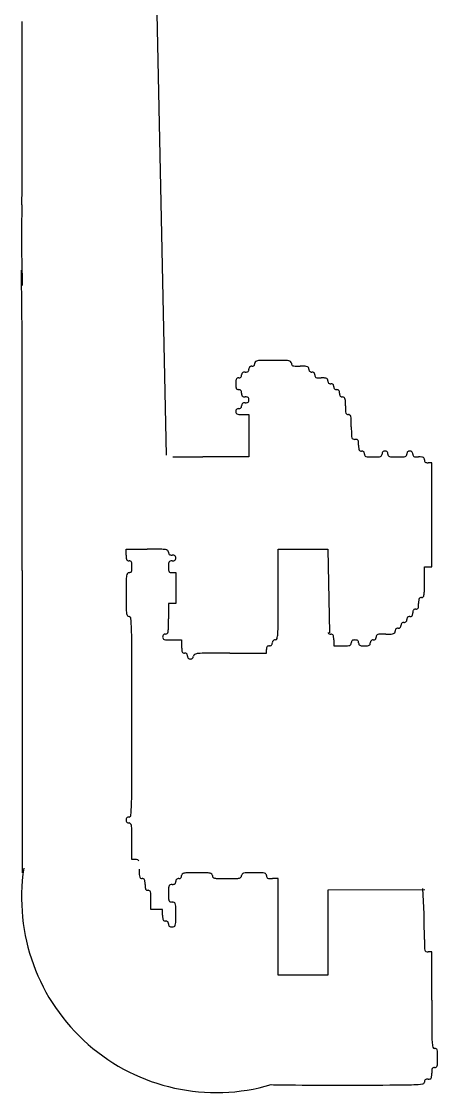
# Model space of a CAD drawing. Extents: x 106 to 210, y 68 to 313.
# Drawn here: x 106.7 to 130.8, y 68.3 to 130.2 of the extents above; entities that cross this region are included whole.
import ezdxf

# ---------------------------------------------------------------- set-up
doc = ezdxf.new("R2010")
doc.units = 0
doc.header["$MEASUREMENT"] = 0

msp = doc.modelspace()

# ---------------------------------------------------------------- linework, layer by layer
for p, q in [((115.114, 105.182), (113.533, 179.606)), ((119.497, 107.527), (119.878, 107.527)), ((119.878, 107.527), (119.878, 106.3)), ((119.878, 106.3), (119.878, 105.073)), ((119.878, 105.073), (117.213, 105.073)), ((130.453, 104.735), (130.242, 104.735)), ((130.453, 101.731), (130.453, 104.735)), ((130.453, 98.728), (130.453, 101.731)), ((112.772, 99.405), (112.772, 99.743)), ((112.772, 99.743), (113.999, 99.743)), ((121.57, 97.121), (121.57, 99.743)), ((121.57, 99.743), (123.008, 99.743)), ((123.008, 99.743), (124.447, 99.743)), ((124.447, 99.743), (124.546, 94.913)), ((106.765, 98.517), (106.765, 81.047)), ((130.03, 97.84), (130.03, 98.728)), ((130.03, 98.728), (130.242, 98.728)), ((130.242, 98.728), (130.453, 98.728)), ((115.437, 98.39), (115.648, 98.39)), ((115.648, 98.39), (115.648, 97.501)), ((115.648, 97.501), (115.648, 96.613)), ((115.437, 96.613), (115.225, 96.613)), ((115.225, 96.613), (115.225, 95.725)), ((115.648, 96.613), (115.437, 96.613)), ((115.437, 94.498), (115.987, 94.498)), ((115.987, 94.498), (115.987, 94.117)), ((124.785, 94.498), (124.785, 94.16)), ((124.785, 94.16), (125.293, 94.16)), ((118.778, 93.737), (120.893, 93.737)), ((120.893, 93.737), (120.893, 93.948)), ((113.11, 81.808), (113.11, 82.866)), ((113.322, 81.808), (113.11, 81.808)), ((121.57, 80.708), (121.232, 80.708)), ((121.57, 77.917), (121.57, 80.708)), ((130.058, 80.067), (124.447, 80.032)), ((124.447, 80.032), (124.447, 77.578)), ((114.21, 78.932), (114.21, 79.482)), ((114.548, 78.932), (114.21, 78.932)), ((114.887, 78.932), (114.548, 78.932)), ((114.887, 78.593), (114.887, 78.932)), ((121.57, 75.125), (121.57, 77.917)), ((124.447, 77.578), (124.447, 75.125)), ((130.453, 76.478), (130.242, 76.478)), ((130.453, 73.687), (130.453, 76.478)), ((123.008, 75.125), (121.57, 75.125)), ((124.447, 75.125), (123.008, 75.125))]:
    msp.add_line(p, q)
for centre, radius, start, end in [((-11280.449, 130.239), 11387.214, 359.9594488, 0.0000142), ((-85.208, 122.315), 191.971, 359.20153, 359.95943), ((192.523, 117.804), 85.799, 178.77342, 181.88716), ((-212.426, 110.69), 319.184, 0.55495, 0.92943), ((-289.19, 109.947), 395.953, 0.02783, 0.55495), ((120.138, 110.149), 0.26, 163.46909, 179.99976), ((120.009, 110.187), 0.125, 135.00026, 163.46963), ((120.009, 110.187), 0.125, 106.53037, 134.99974), ((120.047, 110.059), 0.26, 90.00024, 106.53091), ((120.047, 110.578), 0.26, 270.00024, 286.53091), ((120.086, 110.449), 0.125, 286.53037, 314.99974), ((120.086, 110.449), 0.125, 315.00026, 343.46963), ((119.957, 110.488), 0.26, 343.46909, 359.99976), ((120.34, 110.488), 0.123, 130.6949, 180.00028), ((120.405, 110.411), 0.224, 99.09012, 130.69451), ((120.633, 108.988), 1.665, 90.64785, 99.09035), ((121.274, 52.293), 58.364, 89.99996, 90.64786), ((121.274, 52.293), 58.364, 89.35214, 90.00004), ((121.915, 108.988), 1.665, 80.90963, 89.35213), ((122.143, 110.411), 0.224, 49.30568, 80.91008), ((122.208, 110.488), 0.123, 359.99972, 49.3051), ((122.518, 110.488), 0.186, 180.00023, 208.8342), ((122.451, 110.451), 0.11, 208.8336, 251.56478), ((122.561, 110.781), 0.458, 251.5652, 268.06236), ((122.839, 119.004), 8.686, 268.06226, 269.99996), ((122.839, 101.632), 8.686, 88.06226, 89.99996), ((123.117, 109.856), 0.458, 71.5652, 88.06236), ((123.227, 110.186), 0.11, 28.8336, 71.56478), ((123.161, 110.149), 0.186, 0.00023, 28.8342), ((-23709.451, 98.531), 23816.216, 359.9999663, 0.0279266), ((119.369, 109.468), 0.246, 153.43493, 176.01542), ((119.236, 109.535), 0.0973, 111.69809, 153.43502), ((119.286, 109.408), 0.234, 89.99987, 111.69781), ((119.286, 109.901), 0.26, 270.00024, 286.53091), ((119.324, 109.773), 0.125, 286.53037, 314.99974), ((119.324, 109.773), 0.125, 315.00026, 343.46963), ((119.196, 109.811), 0.26, 343.46909, 359.99976), ((119.721, 109.811), 0.266, 162.66574, 180.0001), ((119.57, 109.858), 0.108, 128.65934, 162.66517), ((119.592, 109.83), 0.143, 100.28773, 128.66007), ((119.667, 109.42), 0.56, 89.99992, 100.28722), ((119.667, 110.54), 0.56, 269.99992, 280.28722), ((119.741, 110.13), 0.143, 280.28773, 308.66007), ((119.763, 110.102), 0.108, 308.65934, 342.66517), ((119.613, 110.149), 0.266, 342.66574, 0.0001), ((123.606, 110.149), 0.26, 180.00024, 196.53091), ((123.478, 110.111), 0.125, 196.53037, 224.99974), ((123.478, 110.111), 0.125, 225.00026, 253.46963), ((123.516, 110.24), 0.26, 253.46909, 269.99976), ((123.516, 109.72), 0.26, 73.46909, 89.99976), ((123.554, 109.849), 0.125, 45.00026, 73.46963), ((123.554, 109.849), 0.125, 16.53037, 44.99974), ((123.426, 109.811), 0.26, 0.00024, 16.53091), ((123.906, 109.811), 0.22, 180.00024, 203.42971), ((123.794, 109.763), 0.0989, 203.42924, 246.03737), ((123.872, 109.939), 0.292, 246.03729, 266.79952), ((124.066, 113.399), 3.758, 266.79997, 270.00007), ((124.066, 105.884), 3.758, 86.79997, 90.00007), ((124.259, 109.344), 0.292, 66.03729, 86.79952), ((124.338, 109.521), 0.0989, 23.42924, 66.03737), ((121.735, 109.303), 2.619, 176.0153, 179.99993), ((121.735, 109.303), 2.619, 180.00007, 183.9847), ((119.369, 109.138), 0.246, 183.98458, 206.56507), ((119.236, 109.072), 0.0973, 206.56498, 248.30191), ((119.286, 109.199), 0.234, 248.30219, 270.00013), ((119.286, 108.699), 0.266, 72.66574, 90.0001), ((119.333, 108.85), 0.108, 38.65934, 72.66517), ((124.226, 109.472), 0.22, 0.00024, 23.42971), ((124.706, 109.472), 0.26, 180.00024, 196.53091), ((124.578, 109.434), 0.125, 196.53037, 224.99974), ((124.578, 109.434), 0.125, 225.00026, 253.46963), ((124.616, 109.563), 0.26, 253.46909, 269.99976), ((124.616, 109.044), 0.26, 73.46909, 89.99976), ((124.654, 109.172), 0.125, 45.00026, 73.46963), ((124.654, 109.172), 0.125, 16.53037, 44.99974), ((124.525, 109.134), 0.26, 0.00024, 16.53091), ((125.045, 109.134), 0.26, 180.00024, 196.53091), ((124.916, 109.096), 0.125, 196.53037, 224.99974), ((124.916, 109.096), 0.125, 225.00026, 253.46963), ((124.954, 109.224), 0.26, 253.46909, 269.99976), ((124.954, 108.699), 0.266, 72.66574, 90.0001), ((125.001, 108.85), 0.108, 38.65934, 72.66517), ((119.305, 108.828), 0.143, 10.28773, 38.66007), ((118.895, 108.753), 0.56, 359.99992, 10.28722), ((120.048, 108.753), 0.593, 180.00008, 190.4269), ((119.581, 108.667), 0.118, 190.42658, 224.9998), ((119.581, 108.667), 0.118, 225.0002, 259.57342), ((119.667, 109.135), 0.593, 259.5731, 269.99992), ((119.667, 107.981), 0.56, 79.71278, 90.00008), ((119.741, 108.392), 0.143, 51.33993, 79.71227), ((119.763, 108.42), 0.108, 17.33483, 51.34066), ((119.613, 108.373), 0.266, 359.9999, 17.33426), ((119.613, 108.373), 0.266, 342.66574, 0.0001), ((124.974, 108.828), 0.143, 10.28773, 38.66007), ((124.563, 108.753), 0.56, 359.99992, 10.28722), ((125.684, 108.753), 0.56, 179.99992, 190.28722), ((125.273, 108.679), 0.143, 190.28773, 218.66007), ((125.246, 108.657), 0.108, 218.65934, 252.66517), ((125.293, 108.807), 0.266, 252.66574, 270.0001), ((125.293, 108.356), 0.186, 61.1658, 89.99977), ((125.329, 108.422), 0.11, 18.43522, 61.1664), ((124.999, 108.312), 0.458, 1.93764, 18.4348), ((116.776, 108.034), 8.686, 0.00004, 1.93774), ((119.376, 107.696), 0.26, 163.46909, 179.99976), ((119.248, 107.734), 0.125, 135.00026, 163.46963), ((119.248, 107.734), 0.125, 106.53037, 134.99974), ((119.286, 107.605), 0.26, 90.00024, 106.53091), ((119.286, 108.125), 0.26, 270.00024, 286.53091), ((119.324, 107.996), 0.125, 286.53037, 314.99974), ((119.324, 107.996), 0.125, 315.00026, 343.46963), ((119.196, 108.034), 0.26, 343.46909, 359.99976), ((119.721, 108.034), 0.266, 162.66574, 180.0001), ((119.57, 108.081), 0.108, 128.65934, 162.66517), ((119.592, 108.054), 0.143, 100.28773, 128.66007), ((119.667, 107.643), 0.56, 89.99992, 100.28722), ((119.667, 108.764), 0.56, 269.99992, 280.28722), ((119.741, 108.353), 0.143, 280.28773, 308.66007), ((119.763, 108.326), 0.108, 308.65934, 342.66517), ((134.148, 108.034), 8.686, 180.00004, 181.93774), ((125.924, 107.756), 0.458, 181.93764, 198.4348), ((119.337, 107.696), 0.22, 180.00024, 203.42971), ((119.226, 107.648), 0.0989, 203.42924, 246.03737), ((119.304, 107.824), 0.292, 246.03729, 266.79952), ((119.497, 111.284), 3.758, 266.79997, 270.00007), ((125.594, 107.646), 0.11, 198.43522, 241.1664), ((125.631, 107.713), 0.186, 241.1658, 269.99977), ((125.631, 107.377), 0.15, 52.43392, 90.00025), ((125.636, 107.383), 0.142, 13.24052, 52.43384), ((124.967, 107.226), 0.829, 1.1191, 13.24028), ((103.566, 106.807), 22.235, 0.00003, 1.11935), ((154.84, 106.807), 29.039, 179.99995, 180.9302), ((126.385, 106.345), 0.581, 180.93064, 196.38985), ((125.93, 106.212), 0.107, 196.38922, 247.38684), ((126.012, 106.407), 0.319, 247.38739, 270.00011), ((126.012, 105.545), 0.544, 77.5239, 89.99975), ((126.109, 105.983), 0.0944, 32.00548, 77.52413), ((126.03, 105.934), 0.187, 3.70087, 32.00549), ((123.18, 105.75), 3.043, 359.99998, 3.70073), ((128.842, 105.75), 2.619, 180.00007, 183.9847), ((126.475, 105.585), 0.246, 183.98458, 206.56507), ((126.342, 105.519), 0.0973, 206.56498, 248.30191), ((126.392, 105.645), 0.234, 248.30219, 270.00013), ((126.392, 105.152), 0.26, 73.46909, 89.99976), ((126.431, 105.281), 0.125, 45.00026, 73.46963), ((126.431, 105.281), 0.125, 16.53037, 44.99974), ((126.302, 105.242), 0.26, 0.00024, 16.53091), ((126.748, 105.242), 0.186, 180.00023, 208.8342), ((127.391, 105.242), 0.186, 331.1658, 359.99977), ((127.836, 105.242), 0.26, 163.46909, 179.99976), ((127.708, 105.281), 0.125, 135.00026, 163.46963), ((127.708, 105.281), 0.125, 106.53037, 134.99974), ((127.746, 105.152), 0.26, 90.00024, 106.53091), ((127.746, 105.152), 0.26, 73.46909, 89.99976), ((127.784, 105.281), 0.125, 45.00026, 73.46963), ((127.784, 105.281), 0.125, 16.53037, 44.99974), ((127.656, 105.242), 0.26, 0.00024, 16.53091), ((128.092, 105.242), 0.177, 180.00021, 210.63718), ((128.838, 105.242), 0.177, 329.36282, 359.99979), ((129.275, 105.242), 0.26, 163.46909, 179.99976), ((129.146, 105.281), 0.125, 135.00026, 163.46963), ((129.146, 105.281), 0.125, 106.53037, 134.99974), ((129.184, 105.152), 0.26, 90.00024, 106.53091), ((129.184, 105.152), 0.26, 73.46909, 89.99976), ((129.222, 105.281), 0.125, 45.00026, 73.46963), ((129.222, 105.281), 0.125, 16.53037, 44.99974), ((129.094, 105.242), 0.26, 0.00024, 16.53091), ((129.587, 105.242), 0.234, 179.99987, 201.69781), ((117.213, 584.38), 479.306, 269.7928, 269.99999), ((126.681, 105.206), 0.11, 208.8336, 251.56478), ((126.791, 105.536), 0.458, 251.5652, 268.06236), ((127.069, 113.759), 8.686, 268.06226, 269.99996), ((127.069, 113.759), 8.686, 270.00004, 271.93774), ((127.347, 105.536), 0.458, 271.93764, 288.4348), ((127.457, 105.206), 0.11, 288.43522, 331.1664), ((128.039, 105.211), 0.115, 210.63717, 252.89745), ((128.159, 105.6), 0.523, 252.89697, 268.30074), ((128.465, 115.925), 10.852, 268.30098, 270.00011), ((128.465, 115.925), 10.852, 269.99989, 271.69902), ((128.771, 105.6), 0.523, 271.69926, 287.10303), ((128.891, 105.211), 0.115, 287.10255, 329.36283), ((129.46, 105.192), 0.0973, 201.69809, 243.43502), ((129.527, 105.325), 0.246, 243.43493, 266.01542), ((129.692, 107.692), 2.619, 266.0153, 269.99993), ((129.692, 102.455), 2.619, 86.0153, 89.99993), ((129.857, 104.821), 0.246, 63.43493, 86.01542), ((129.923, 104.954), 0.0973, 21.69809, 63.43502), ((129.796, 104.904), 0.234, 359.99987, 21.69781), ((130.296, 104.904), 0.266, 179.9999, 197.33426), ((130.145, 104.857), 0.108, 197.33483, 231.34066), ((130.167, 104.885), 0.143, 231.33993, 259.71227), ((130.242, 105.295), 0.56, 259.71278, 270.00008), ((113.999, 16.531), 83.212, 89.46785, 90.00001), ((114.751, 97.546), 2.194, 82.14674, 89.46802), ((115.012, 99.441), 0.281, 54.04779, 82.14677), ((115.109, 99.574), 0.117, 0.00002, 54.04775), ((115.39, 99.405), 2.619, 180.00007, 183.9847), ((113.024, 99.24), 0.246, 183.98458, 206.56507), ((112.891, 99.174), 0.0973, 206.56498, 248.30191), ((112.941, 99.3), 0.234, 248.30219, 270.00013), ((112.941, 98.833), 0.234, 68.30219, 90.00013), ((112.991, 98.96), 0.0973, 26.56498, 68.30191), ((115.491, 99.574), 0.266, 179.9999, 197.33426), ((115.34, 99.527), 0.108, 197.33408, 231.33991), ((115.34, 98.962), 0.0944, 102.47587, 147.99452), ((115.362, 99.555), 0.143, 231.34027, 259.71261), ((115.437, 98.523), 0.544, 90.00025, 102.4761), ((115.437, 99.965), 0.56, 259.71278, 270.00008), ((115.437, 98.845), 0.56, 79.71278, 90.00008), ((115.437, 99.627), 0.56, 269.99992, 280.28722), ((115.511, 99.255), 0.143, 51.33993, 79.71227), ((115.511, 99.216), 0.143, 280.28773, 308.66007), ((115.533, 99.283), 0.108, 17.33483, 51.34066), ((115.533, 99.189), 0.108, 308.65934, 342.66517), ((115.383, 99.236), 0.266, 359.9999, 17.33426), ((115.383, 99.236), 0.266, 342.66574, 0.0001), ((112.991, 98.497), 0.0973, 291.69809, 333.43502), ((112.858, 98.893), 0.246, 3.98458, 26.56507), ((112.858, 98.563), 0.246, 333.43493, 356.01542), ((110.492, 98.728), 2.619, 0.00007, 3.9847), ((110.492, 98.728), 2.619, 356.0153, 359.99993), ((118.268, 98.728), 3.043, 176.29927, 180.00002), ((118.268, 98.728), 3.043, 179.99998, 183.70073), ((115.418, 98.913), 0.187, 147.99451, 176.29913), ((115.418, 98.544), 0.187, 183.70087, 212.00549), ((115.34, 98.495), 0.0944, 212.00548, 257.52413), ((202.905, 97.121), 90.133, 179.49076, 180.00001), ((115.113, 97.901), 2.337, 172.40546, 179.49092), ((113.09, 98.171), 0.297, 145.12564, 172.40545), ((112.941, 98.275), 0.115, 89.99983, 145.12535), ((112.941, 98.624), 0.234, 269.99987, 291.69781), ((115.437, 98.934), 0.544, 257.5239, 269.99975), ((91.982, 97.84), 38.048, 359.17617, 0.00008), ((128.816, 97.31), 1.21, 349.21548, 359.17592), ((202.905, 97.121), 90.133, 179.99999, 180.50924), ((-341.221, 97.121), 462.791, 359.78894, 0.00002), ((127.073, 96.613), 2.619, 356.0153, 359.99993), ((132.31, 96.613), 2.619, 176.0153, 179.99993), ((129.944, 96.778), 0.246, 153.43493, 176.01542), ((129.811, 96.845), 0.0973, 111.69809, 153.43502), ((129.861, 96.718), 0.234, 89.99987, 111.69781), ((129.861, 97.085), 0.134, 269.99998, 313.82057), ((129.83, 97.117), 0.178, 313.82079, 349.21589), ((115.113, 96.34), 2.337, 180.50908, 187.59454), ((113.09, 96.071), 0.297, 187.59455, 214.87436), ((129.204, 95.989), 0.143, 321.34027, 349.71261), ((128.793, 96.063), 0.56, 349.71278, 0.00008), ((129.914, 96.063), 0.56, 169.71278, 180.00008), ((129.503, 96.138), 0.143, 141.33993, 169.71227), ((129.476, 96.16), 0.108, 107.33483, 141.34066), ((129.523, 96.009), 0.266, 89.9999, 107.33426), ((129.523, 96.509), 0.234, 269.99987, 291.69781), ((129.573, 96.382), 0.0973, 291.69809, 333.43502), ((129.44, 96.448), 0.246, 333.43493, 356.01542), ((112.941, 95.967), 0.115, 214.87465, 270.00017), ((112.941, 95.74), 0.112, 4.74606, 90.00002), ((101.087, 94.756), 12.007, 1.67229, 4.74591), ((77.177, 95.725), 38.048, 359.17617, 0.00008), ((112.198, 95.45), 9.369, 356.3086, 359.78894), ((128.417, 95.344), 0.26, 343.46909, 359.99976), ((128.936, 95.344), 0.26, 163.46909, 179.99976), ((128.808, 95.382), 0.125, 135.00026, 163.46963), ((128.808, 95.382), 0.125, 106.53037, 134.99974), ((128.846, 95.254), 0.26, 90.00024, 106.53091), ((128.846, 95.773), 0.26, 270.00024, 286.53091), ((128.884, 95.644), 0.125, 286.53037, 314.99974), ((128.884, 95.644), 0.125, 315.00026, 343.46963), ((128.755, 95.683), 0.26, 343.46909, 359.99976), ((129.275, 95.683), 0.26, 163.46909, 179.99976), ((129.146, 95.721), 0.125, 135.00026, 163.46963), ((129.146, 95.721), 0.125, 106.53037, 134.99974), ((129.184, 95.592), 0.26, 90.00024, 106.53091), ((129.184, 96.117), 0.266, 269.9999, 287.33426), ((129.231, 95.967), 0.108, 287.33408, 321.33991), ((68.776, 93.812), 44.332, 0.08806, 1.67238), ((115.146, 94.667), 0.26, 163.46909, 179.99976), ((115.018, 94.706), 0.125, 135.00026, 163.46963), ((115.018, 94.706), 0.125, 106.53037, 134.99974), ((115.056, 94.577), 0.26, 90.00024, 106.53091), ((115.056, 94.97), 0.134, 269.99998, 313.82057), ((115.025, 95.002), 0.178, 313.82053, 349.21564), ((114.011, 95.195), 1.21, 349.21551, 359.17595), ((120.179, 94.936), 1.372, 344.80301, 356.30864), ((124.578, 94.968), 0.125, 196.53037, 224.99974), ((124.578, 94.968), 0.125, 225.00026, 253.46963), ((124.616, 95.096), 0.26, 253.46909, 269.99976), ((124.616, 94.603), 0.234, 68.30219, 90.00013), ((124.666, 94.73), 0.0973, 26.56498, 68.30191), ((124.533, 94.663), 0.246, 3.98458, 26.56507), ((127.415, 94.667), 0.177, 149.36282, 179.99979), ((127.362, 94.699), 0.115, 107.10298, 149.36326), ((127.482, 94.309), 0.523, 91.6992, 107.10296), ((127.788, 83.984), 10.852, 89.99989, 91.69902), ((127.788, 105.689), 10.852, 269.99989, 271.69902), ((128.095, 95.364), 0.523, 271.6992, 287.10296), ((128.214, 94.974), 0.115, 287.10298, 329.36326), ((128.161, 95.006), 0.177, 329.36282, 359.99979), ((128.598, 95.006), 0.26, 163.46909, 179.99976), ((128.469, 95.044), 0.125, 135.00026, 163.46963), ((128.469, 95.044), 0.125, 106.53037, 134.99974), ((128.507, 94.915), 0.26, 90.00024, 106.53091), ((128.507, 95.435), 0.26, 270.00024, 286.53091), ((128.546, 95.306), 0.125, 286.53037, 314.99974), ((128.546, 95.306), 0.125, 315.00026, 343.46963), ((115.064, 94.667), 0.177, 180.00021, 210.63718), ((115.011, 94.636), 0.115, 210.63717, 252.89745), ((115.13, 95.025), 0.523, 252.89697, 268.30074), ((115.437, 105.35), 10.852, 268.30098, 270.00011), ((119.744, 94.117), 3.758, 179.99993, 183.20003), ((121.043, 94.023), 0.143, 141.33993, 169.71227), ((121.016, 94.045), 0.108, 107.33483, 141.34066), ((121.063, 93.894), 0.266, 89.9999, 107.33426), ((121.063, 94.419), 0.26, 270.00024, 286.53091), ((121.101, 94.291), 0.125, 286.53037, 314.99974), ((121.101, 94.291), 0.125, 315.00026, 343.46963), ((120.972, 94.329), 0.26, 343.46909, 359.99976), ((121.491, 94.329), 0.26, 163.46909, 179.99976), ((121.363, 94.367), 0.125, 135.00026, 163.46963), ((121.363, 94.367), 0.125, 106.53037, 134.99974), ((121.401, 94.239), 0.26, 90.00024, 106.53091), ((121.401, 94.603), 0.105, 270.00014, 344.80316), ((122.166, 94.498), 2.619, 0.00007, 3.9847), ((125.293, 102.846), 8.686, 270.00004, 271.93774), ((125.571, 94.622), 0.458, 271.93764, 288.4348), ((125.681, 94.292), 0.11, 288.43522, 331.1664), ((125.614, 94.329), 0.186, 331.1658, 359.99977), ((126.066, 94.329), 0.266, 162.66574, 180.0001), ((125.915, 94.376), 0.108, 128.65934, 162.66517), ((125.937, 94.348), 0.143, 100.28773, 128.66007), ((126.012, 93.938), 0.56, 89.99992, 100.28722), ((126.012, 93.938), 0.56, 79.71278, 90.00008), ((126.086, 94.348), 0.143, 51.33993, 79.71227), ((126.108, 94.376), 0.108, 17.33483, 51.34066), ((125.958, 94.329), 0.266, 359.9999, 17.33426), ((126.457, 94.329), 0.234, 179.99987, 201.69781), ((126.33, 94.279), 0.0973, 201.69809, 243.43502), ((126.397, 94.412), 0.246, 243.43493, 266.01542), ((126.562, 96.778), 2.619, 266.0153, 269.99993), ((126.562, 96.778), 2.619, 270.00007, 273.9847), ((126.726, 94.412), 0.246, 273.98458, 296.56507), ((126.793, 94.279), 0.0973, 296.56498, 338.30191), ((126.666, 94.329), 0.234, 338.30219, 0.00013), ((127.16, 94.329), 0.26, 163.46909, 179.99976), ((127.031, 94.367), 0.125, 135.00026, 163.46963), ((127.031, 94.367), 0.125, 106.53037, 134.99974), ((127.069, 94.239), 0.26, 90.00024, 106.53091), ((127.069, 94.758), 0.26, 270.00024, 286.53091), ((127.107, 94.629), 0.125, 286.53037, 314.99974), ((127.107, 94.629), 0.125, 315.00026, 343.46963), ((126.979, 94.667), 0.26, 343.46909, 359.99976), ((-2376.412, 90.057), 2489.522, 0.000004, 0.08801), ((116.284, 93.924), 0.292, 183.20035, 203.96259), ((116.108, 93.846), 0.0989, 203.9632, 246.57132), ((116.156, 93.957), 0.22, 246.57029, 269.99976), ((116.156, 93.477), 0.26, 73.46909, 89.99976), ((116.194, 93.606), 0.125, 45.00026, 73.46963), ((116.194, 93.606), 0.125, 16.53037, 44.99974), ((116.065, 93.568), 0.26, 0.00024, 16.53091), ((116.585, 93.568), 0.26, 180.00024, 196.53091), ((116.456, 93.529), 0.125, 196.53037, 224.99974), ((116.532, 93.529), 0.125, 315.00026, 343.46963), ((116.404, 93.568), 0.26, 343.46909, 359.99976), ((116.769, 93.568), 0.106, 110.08552, 180.00009), ((117.014, 92.896), 0.82, 94.57378, 110.08523), ((117.442, 87.554), 6.179, 90.27111, 94.57397), ((118.778, -194.922), 288.659, 89.99997, 90.27109), ((121.454, 93.948), 0.56, 169.71278, 180.00008), ((116.456, 93.529), 0.125, 225.00026, 253.46963), ((116.494, 93.658), 0.26, 253.46909, 269.99976), ((116.494, 93.658), 0.26, 270.00024, 286.53091), ((116.532, 93.529), 0.125, 286.53037, 314.99974), ((-2376.412, 90.057), 2489.522, 359.91199, 359.999996), ((68.776, 86.301), 44.332, 358.32762, 359.91194), ((101.087, 85.358), 12.007, 355.25409, 358.32771), ((112.903, 84.131), 0.125, 135.00026, 163.46963), ((112.903, 84.131), 0.125, 106.53037, 134.99974), ((112.941, 84.002), 0.26, 90.00024, 106.53091), ((112.941, 84.373), 0.112, 269.99998, 355.25394), ((113.031, 84.092), 0.26, 163.46909, 179.99976), ((113.031, 84.092), 0.26, 180.00024, 196.53091), ((112.903, 84.054), 0.125, 196.53037, 224.99974), ((112.903, 84.054), 0.125, 225.00026, 253.46963), ((112.941, 84.183), 0.26, 253.46909, 269.99976), ((112.941, 83.8), 0.123, 40.6949, 90.00028), ((112.865, 83.735), 0.224, 9.08992, 40.69432), ((111.442, 83.507), 1.665, 0.64787, 9.09037), ((54.747, 82.866), 58.364, 359.99996, 0.64786), ((113.322, 81.41), 0.398, 72.17795, 90.00011), ((113.414, 81.698), 0.0962, 21.03719, 72.17759), ((117.988, 79.607), 11.263, 171.28783, 286.40365), ((124.385, 81.258), 10.852, 179.99989, 181.69902), ((114.06, 80.952), 0.523, 181.6992, 197.10296), ((113.671, 80.832), 0.115, 197.10298, 239.36326), ((113.702, 80.885), 0.177, 239.36282, 269.99979), ((113.702, 80.475), 0.234, 68.30219, 90.00013), ((113.753, 80.601), 0.0973, 26.56498, 68.30191), ((113.62, 80.535), 0.246, 3.98458, 26.56507), ((111.253, 80.37), 2.619, 0.00007, 3.9847), ((115.383, 80.539), 0.266, 342.66574, 0.0001), ((115.908, 80.539), 0.26, 163.46909, 179.99976), ((115.779, 80.577), 0.125, 135.00026, 163.46963), ((115.779, 80.577), 0.125, 106.53037, 134.99974), ((115.817, 80.449), 0.26, 90.00024, 106.53091), ((115.817, 80.968), 0.26, 270.00024, 286.53091), ((115.856, 80.839), 0.125, 286.53037, 314.99974), ((115.856, 80.839), 0.125, 315.00026, 343.46963), ((115.727, 80.878), 0.26, 343.46909, 359.99976), ((116.12, 80.878), 0.134, 136.17943, 180.00002), ((116.152, 80.847), 0.178, 100.78411, 136.17921), ((116.345, 79.833), 1.21, 90.82408, 100.78452), ((116.875, 42.999), 38.048, 89.99992, 90.82383), ((116.875, 42.999), 38.048, 89.17617, 90.00008), ((117.405, 79.833), 1.21, 79.21551, 89.17595), ((117.598, 80.847), 0.178, 43.82053, 79.21564), ((117.63, 80.878), 0.134, 359.99998, 43.82057), ((117.9, 80.878), 0.137, 180.00021, 222.32848), ((117.923, 80.898), 0.168, 222.32815, 258.68993), ((118.107, 81.82), 1.108, 258.69009, 269.11714), ((118.609, 114.387), 33.679, 269.11716, 269.99997), ((118.609, 114.387), 33.679, 270.00003, 270.88284), ((119.111, 81.82), 1.108, 270.88286, 281.30991), ((119.295, 80.898), 0.168, 281.31007, 317.67185), ((119.318, 80.878), 0.137, 317.67152, 359.99979), ((119.605, 80.878), 0.15, 142.43392, 180.00025), ((119.599, 80.883), 0.142, 103.24052, 142.43384), ((119.756, 80.214), 0.829, 91.1191, 103.24028), ((120.174, 58.812), 22.235, 90.00003, 91.11935), ((120.174, 58.812), 22.235, 88.88065, 89.99997), ((120.592, 80.214), 0.829, 76.75972, 88.8809), ((120.75, 80.883), 0.142, 37.56616, 76.75948), ((120.743, 80.878), 0.15, 359.99975, 37.56608), ((121.127, 80.878), 0.234, 179.99987, 201.69781), ((121, 80.827), 0.0973, 201.69809, 243.43502), ((121.067, 80.96), 0.246, 243.43493, 266.01542), ((121.232, 83.327), 2.619, 266.0153, 269.99993), ((116.49, 80.37), 2.619, 180.00007, 183.9847), ((114.124, 80.205), 0.246, 183.98458, 206.56507), ((113.99, 80.139), 0.0973, 206.56498, 248.30191), ((114.041, 80.265), 0.234, 248.30219, 270.00013), ((114.041, 79.855), 0.177, 59.36282, 89.99979), ((114.072, 79.908), 0.115, 17.10255, 59.36283), ((113.683, 79.788), 0.523, 1.69926, 17.10303), ((126.06, 79.862), 10.835, 178.31703, 180.00012), ((126.06, 79.862), 10.835, 179.99988, 181.68297), ((115.56, 80.171), 0.331, 157.38022, 178.31702), ((115.342, 80.262), 0.0944, 106.6655, 157.38005), ((115.437, 79.946), 0.424, 89.99976, 106.66539), ((115.437, 80.93), 0.56, 269.99992, 280.28722), ((115.511, 80.52), 0.143, 280.28773, 308.66007), ((115.533, 80.492), 0.108, 308.65934, 342.66517), ((78.379, 77.054), 51.652, 0.1594, 3.41056), ((103.358, 79.482), 10.852, 359.99989, 1.69902), ((115.56, 79.554), 0.331, 181.68298, 202.61978), ((115.342, 79.463), 0.0944, 202.61995, 253.3345), ((115.437, 79.778), 0.424, 253.33461, 270.00024), ((115.437, 79.036), 0.319, 67.38739, 90.00011), ((115.518, 79.232), 0.107, 16.38922, 67.38684), ((115.063, 79.098), 0.581, 0.93064, 16.38985), ((86.609, 78.636), 29.039, 359.99995, 0.9302), ((86.609, 78.636), 29.039, 359.0698, 0.00005), ((117.505, 78.593), 2.619, 180.00007, 183.9847), ((115.139, 78.429), 0.246, 183.98458, 206.56507), ((115.006, 78.362), 0.0973, 206.56498, 248.30191), ((115.056, 78.489), 0.234, 248.30219, 270.00013), ((115.056, 77.995), 0.26, 73.46909, 89.99976), ((115.094, 78.124), 0.125, 45.00026, 73.46963), ((115.094, 78.124), 0.125, 16.53037, 44.99974), ((114.966, 78.086), 0.26, 0.00024, 16.53091), ((115.491, 78.086), 0.266, 179.9999, 197.33426), ((115.34, 78.039), 0.108, 197.33408, 231.33991), ((115.518, 78.04), 0.107, 292.61316, 343.61078), ((115.063, 78.174), 0.581, 343.61015, 359.06936), ((115.362, 78.066), 0.143, 231.34027, 259.71261), ((115.437, 78.477), 0.56, 259.71278, 270.00008), ((115.437, 78.236), 0.319, 269.99989, 292.61261), ((159.07, 77.197), 29.039, 179.99995, 180.9302), ((130.615, 76.735), 0.581, 180.93064, 196.38985), ((130.16, 76.602), 0.107, 196.38922, 247.38684), ((130.242, 76.797), 0.319, 247.38739, 270.00011), ((660.769, 73.687), 530.316, 180.00003, 180.19644), ((141.036, 71.905), 10.58, 180.19644, 183.46826), ((132.079, 71.362), 1.606, 183.46824, 193.95543), ((130.622, 71), 0.105, 193.95552, 270.00006), ((130.622, 70.718), 0.177, 59.36282, 89.99979), ((130.654, 70.771), 0.115, 17.10298, 59.36326), ((130.264, 70.651), 0.523, 1.6992, 17.10296), ((119.939, 70.345), 10.852, 359.99989, 1.69902), ((130.264, 70.039), 0.523, 342.89704, 358.3008), ((119.939, 70.345), 10.852, 358.30098, 0.00011), ((127.41, 69.457), 3.043, 356.29927, 0.00002), ((133.072, 69.457), 2.619, 176.0153, 179.99993), ((130.705, 69.621), 0.246, 153.43493, 176.01542), ((130.572, 69.688), 0.0973, 111.69809, 153.43502), ((130.622, 69.561), 0.234, 89.99987, 111.69781), ((130.622, 69.972), 0.177, 270.00021, 300.63718), ((130.654, 69.919), 0.115, 300.63674, 342.89702), ((122.232, 98.581), 29.798, 267.95463, 269.89073), ((125.293, 1702.716), 1633.937, 269.890682, 270.000003), ((125.293, 1702.716), 1633.937, 269.999997, 270.109318), ((128.353, 98.581), 29.798, 270.10927, 272.04537), ((129.177, 75.529), 6.731, 272.04547, 276.45074), ((129.921, 68.949), 0.11, 276.45078, 360), ((130.296, 68.949), 0.266, 162.66574, 180.0001), ((130.145, 68.996), 0.108, 128.65934, 162.66517), ((130.167, 68.968), 0.143, 100.28773, 128.66007), ((130.242, 68.558), 0.56, 89.99992, 100.28722), ((130.242, 69.662), 0.544, 270.00025, 282.4761), ((130.339, 69.223), 0.0944, 282.47587, 327.99452), ((130.26, 69.272), 0.187, 327.99451, 356.29913)]:
    msp.add_arc(centre, radius, start, end)

doc.saveas('drawing.dxf')
